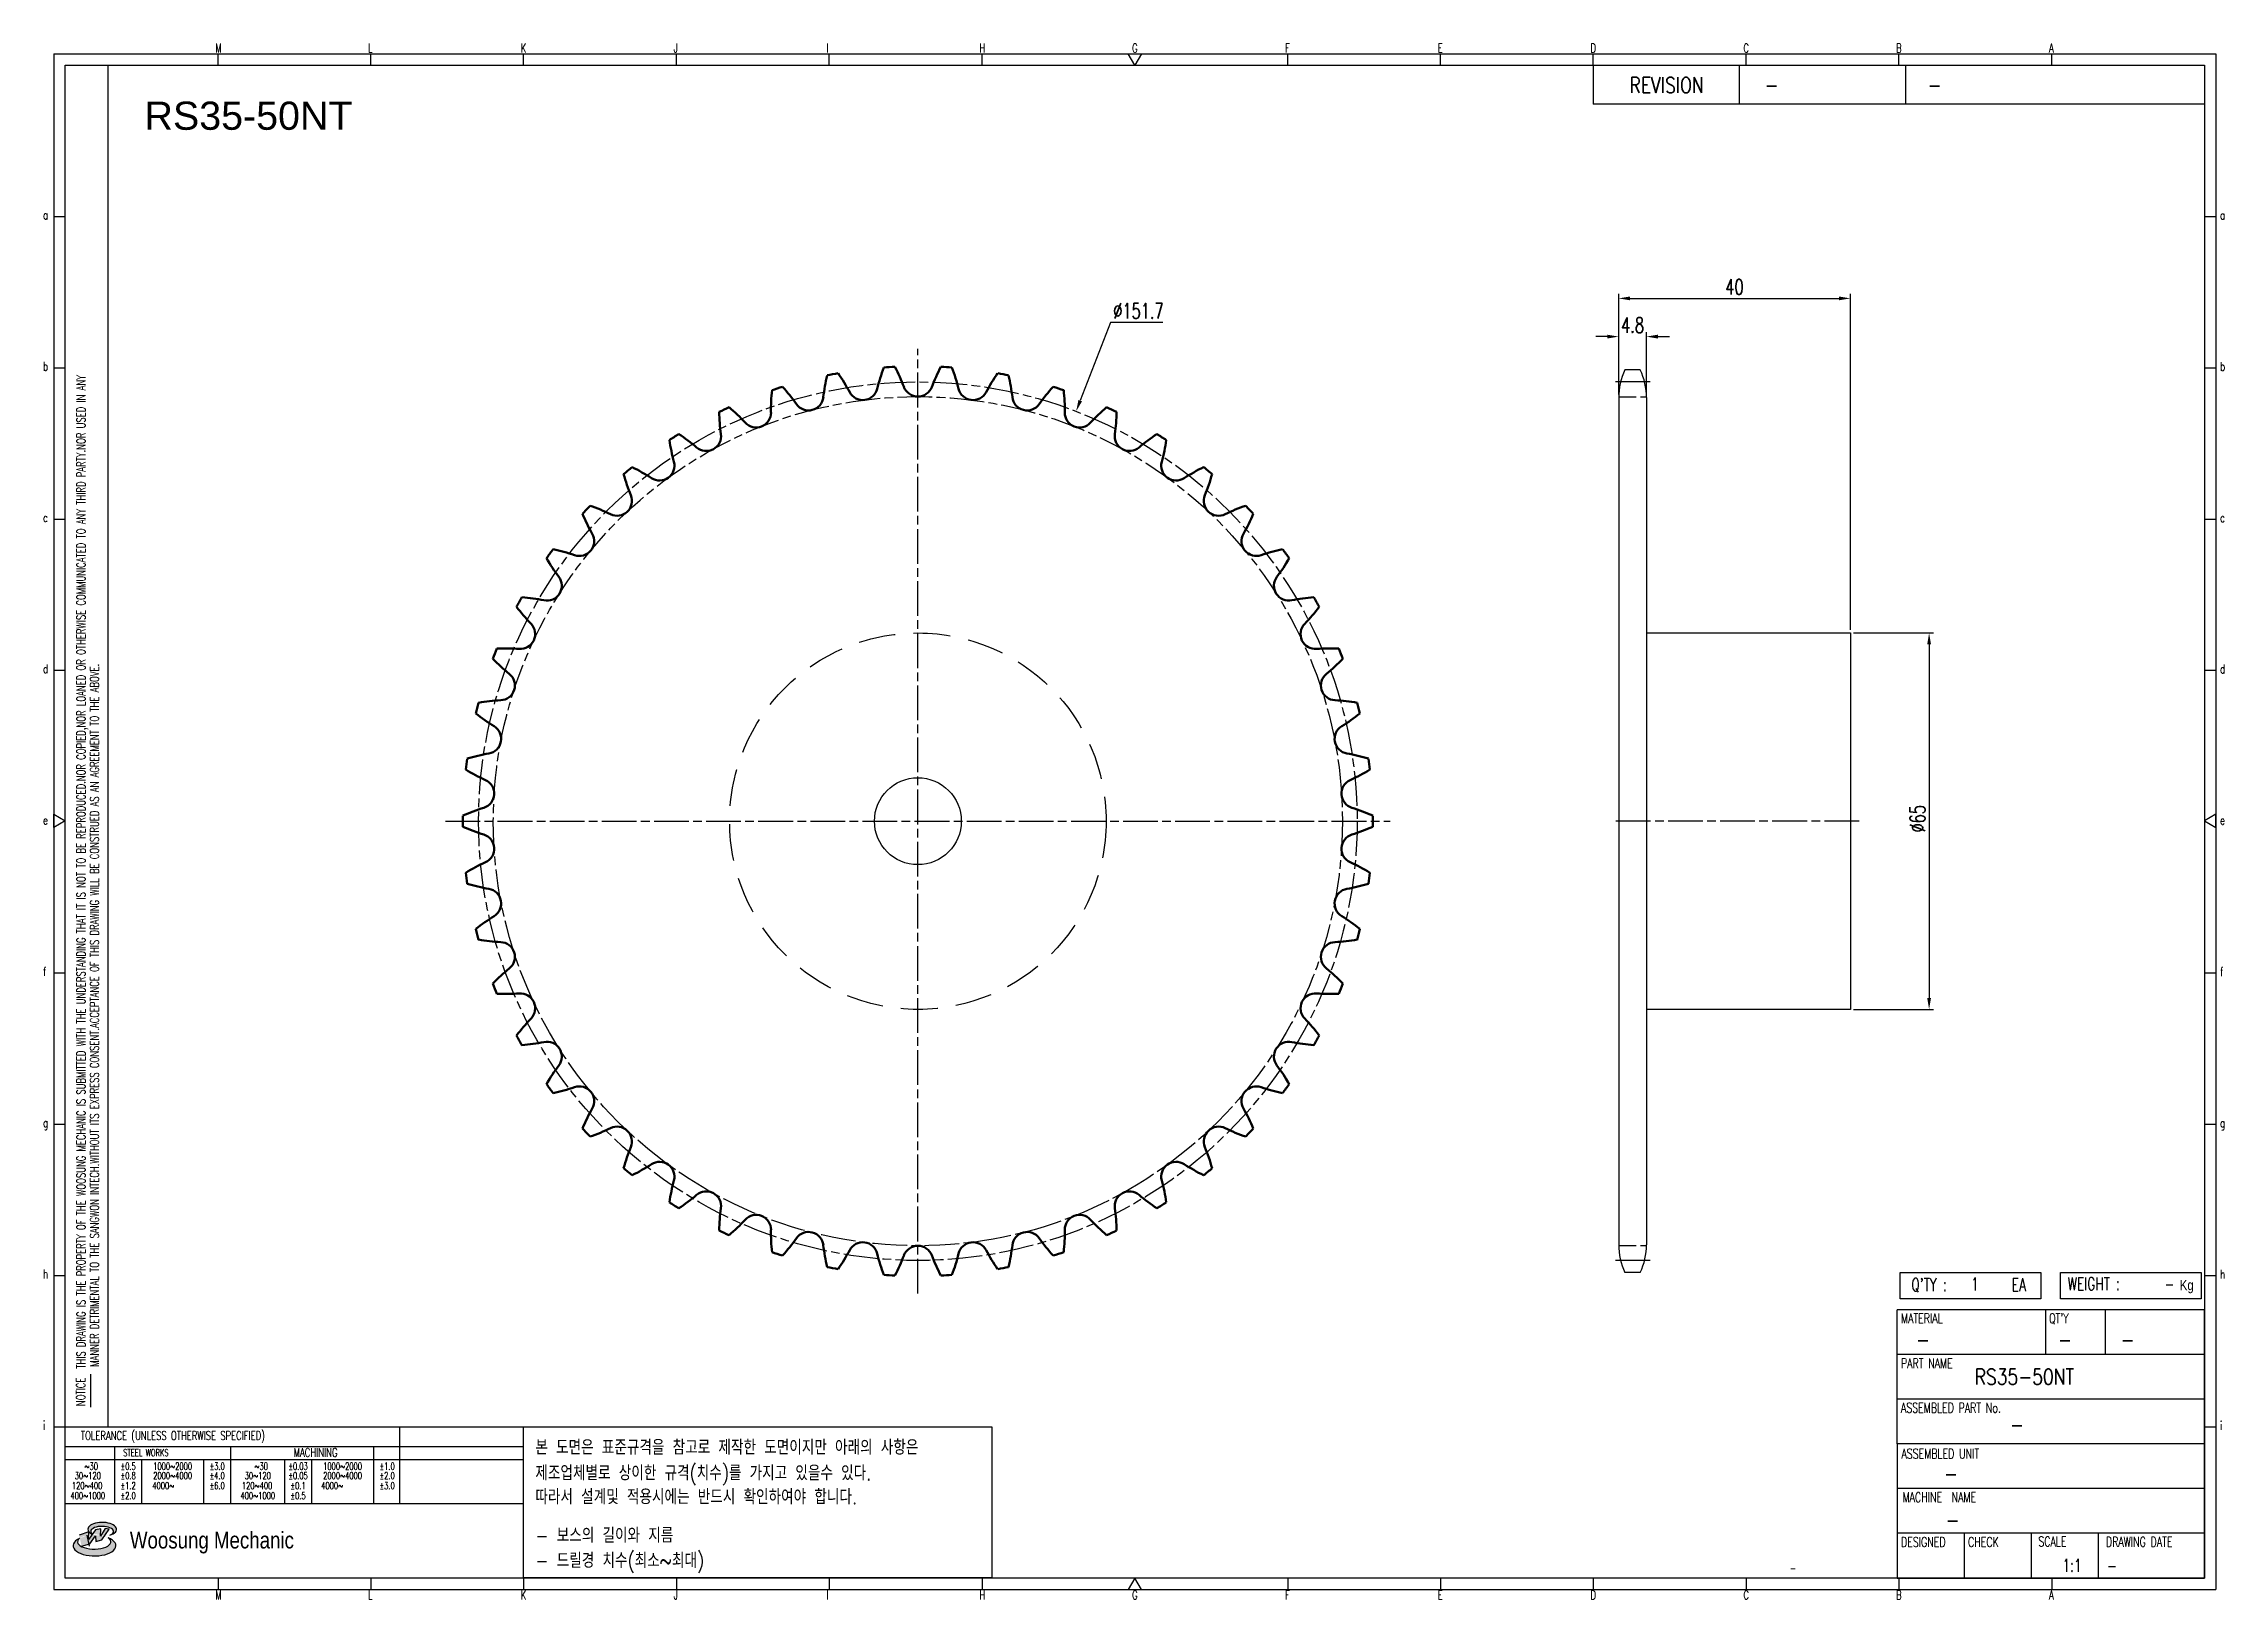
# Model space of a CAD drawing. Header units: millimetres. Extents: x -44812 to -44435, y 1096 to 1364.
import ezdxf
from ezdxf.enums import TextEntityAlignment as Align

# ---------------------------------------------------------------- set-up
doc = ezdxf.new("R2010")
doc.units = ezdxf.units.MM
for name, pattern in [('AM_ISO02W050', [7.5, 6, -1.5]), ('AM_ISO02W050x2', [3.75, 3, -0.75]), ('AM_ISO08W050', [18, 12, -1.5, 3, -1.5]), ('AM_ISO08W050x2', [9, 6, -0.75, 1.5, -0.75]), ('HIDDEN', [9.525, 6.35, -3.175])]:
    doc.linetypes.add(name, pattern=pattern)
for name, color, linetype, lineweight in [('AM_0N', 7, 'Continuous', 50), ('AM_3N', 6, 'AM_ISO02W050', 25), ('AM_7', 4, 'AM_ISO08W050', 25), ('AM_7N', 4, 'AM_ISO08W050', 25)]:
    doc.layers.add(name, color=color, linetype=linetype, lineweight=lineweight)
for name, color, linetype in [('HL', 2, 'HIDDEN'), ('S-DIM', 7, 'Continuous'), ('TITLE', 7, 'Continuous'), ('도면레이아웃', 7, 'Continuous')]:
    doc.layers.add(name, color=color, linetype=linetype)
doc.styles.add('HAN', font='ROMANS.shx', dxfattribs={"width": 0.7, "bigfont": 'whgtxt.shx'})
doc.styles.add('HKD_ST2', font='romans.shx', dxfattribs={"width": 0.7, "height": 4, "bigfont": '@extfont2.shx'})
doc.styles.add('HSG', font='SIMPLEX.shx', dxfattribs={"width": 0.7, "bigfont": 'HSG.shx'})
doc.styles.add('ROMANS', font='romans.shx', dxfattribs={"width": 0.7, "bigfont": 'whgtxt.shx'})
doc.styles.add('SLDTEXTSTYLE4', font='arial.ttf', dxfattribs={"width": 0.8})
doc.styles.get("Standard").update_dxf_attribs({"font": 'arial.ttf'})
doc.dimstyles.new('APP3.5', dxfattribs={"dimscale": 1.1, "dimtxt": 2.4, "dimasz": 1.8, "dimexe": 0.7, "dimexo": 0.5, "dimgap": 0.6, "dimtad": 1, "dimtoh": 1, "dimdec": 1, "dimrnd": 0.01, "dimzin": 9, "dimdsep": 46, "dimtxsty": 'HSG', "dimcen": 0, "dimclrd": 1, "dimclre": 1, "dimclrt": 256, "dimazin": 2, "dimtp": 1, "dimtm": 1, "dimtfac": 0.5, "dimtdec": 1, "dimtofl": 0, "dimtmove": 0, "dimatfit": 3, "dimfxl": 0, "dimtvp": 1, "dimtolj": 2, "dimlwd": -1, "dimlwe": -1, "dimarcsym": 0})

# ---------------------------------------------------------------- blocks, each defined once
blk = doc.blocks.new('SUYWSHJH')
at = {"layer": '도면레이아웃'}
h = blk.add_hatch(color=10, dxfattribs=at)
h.paths.add_polyline_path([(1.544, 35.177), (1.554, 34.966), (1.779, 35.034), (2.054, 35.422), (1.908, 35.446), (1.728, 35.167), (1.741, 35.439), (1.547, 35.405), (1.292, 35.041), (1.295, 35.33), (0.943, 35.208), (1.03, 34.8), (1.336, 34.885)])
edge = h.paths.add_edge_path()
edge.add_ellipse((1.795, 35.421), major_axis=(-0.53, 0), ratio=0.487785, start_angle=122.36065, end_angle=403.39574)
edge.add_line((1.411, 35.244), (1.419, 35.261))
edge.add_ellipse((1.798, 35.344), major_axis=(-0.423, 0), ratio=0.444396, start_angle=131.58977, end_angle=386.19408, ccw=False)
edge = h.paths.add_edge_path()
edge.add_ellipse((1.512, 34.815), major_axis=(-0.793, 0), ratio=0.480113, start_angle=314.67633, end_angle=590.85213)
edge.add_ellipse((1.501, 34.958), major_axis=(-0.62, 0), ratio=0.43311, start_angle=331.7024, end_angle=574.42495, ccw=False)
for p, q in [((0, 90.118), (80.15, 90.118)), ((0, 90.118), (0, 33.191)), ((6.089, 89.693), (6.089, 90.118)), ((11.753, 89.693), (11.753, 90.118)), ((17.418, 89.693), (17.418, 90.118)), ((23.082, 89.693), (23.082, 90.118)), ((28.746, 89.693), (28.746, 90.118)), ((34.411, 89.693), (34.411, 90.118)), ((45.739, 89.693), (45.739, 90.118)), ((51.404, 89.693), (51.404, 90.118)), ((57.068, 89.693), (57.068, 90.118)), ((62.732, 89.693), (62.732, 90.118)), ((68.397, 89.693), (68.397, 90.118)), ((74.061, 89.693), (74.061, 90.118)), ((80.15, 90.118), (80.15, 33.191)), ((0, 84.085), (0.425, 84.085)), ((79.725, 84.085), (80.15, 84.085)), ((0, 78.478), (0.425, 78.478)), ((79.725, 78.478), (80.15, 78.478)), ((0, 72.87), (0.425, 72.87)), ((79.725, 72.87), (80.15, 72.87)), ((0, 67.262), (0.425, 67.262)), ((79.725, 67.262), (80.15, 67.262)), ((0, 56.047), (0.425, 56.047)), ((79.725, 56.047), (80.15, 56.047)), ((0, 50.439), (0.425, 50.439)), ((79.725, 50.439), (80.15, 50.439)), ((0, 44.832), (0.425, 44.832)), ((79.725, 44.832), (80.15, 44.832)), ((1.377, 39.947), (1.377, 41.174)), ((0, 39.224), (0.425, 39.224)), ((79.725, 39.224), (80.15, 39.224)), ((0, 33.191), (80.15, 33.191)), ((6.089, 33.616), (6.089, 33.191)), ((11.753, 33.616), (11.753, 33.191)), ((17.418, 33.616), (17.418, 33.191)), ((23.082, 33.616), (23.082, 33.191)), ((28.746, 33.616), (28.746, 33.191)), ((34.411, 33.616), (34.411, 33.191)), ((45.739, 33.616), (45.739, 33.191)), ((51.404, 33.616), (51.404, 33.191)), ((57.068, 33.616), (57.068, 33.191)), ((62.732, 33.616), (62.732, 33.191)), ((68.397, 33.616), (68.397, 33.191)), ((74.061, 33.616), (74.061, 33.191))]:
    blk.add_line(p, q)
at = {"color": 2}
for p, q in [((2.017, 39.224), (2.017, 89.693)), ((0.425, 39.224), (17.418, 39.224)), ((12.816, 39.224), (12.816, 36.382)), ((17.418, 33.616), (17.418, 39.224)), ((0.425, 38.487), (17.418, 38.487)), ((0.425, 38.012), (17.418, 38.012)), ((2.257, 38.487), (2.257, 36.382)), ((3.257, 38.012), (3.257, 36.382)), ((5.557, 38.012), (5.557, 36.382)), ((6.557, 38.5), (6.557, 36.382)), ((8.557, 38.012), (8.557, 36.382)), ((9.557, 38.026), (9.557, 36.382)), ((11.857, 38.487), (11.857, 36.382)), ((0.425, 36.382), (17.418, 36.382))]:
    blk.add_line(p, q, dxfattribs=at)
at = {"color": 6, "ltscale": 0.5}
for p, q in [((57.068, 89.693), (57.068, 88.246)), ((62.47, 89.693), (62.47, 88.246)), ((68.635, 89.693), (68.635, 88.246)), ((79.725, 88.246), (57.068, 88.246)), ((68.336, 38.59), (68.336, 43.563)), ((79.725, 43.563), (68.336, 43.563)), ((73.827, 43.563), (73.827, 41.905)), ((76.037, 43.563), (76.037, 41.905)), ((79.725, 38.59), (79.725, 43.563)), ((79.725, 41.905), (68.336, 41.905)), ((79.725, 40.248), (68.336, 40.248)), ((68.336, 38.59), (68.336, 33.616)), ((79.725, 38.59), (68.336, 38.59)), ((79.725, 33.616), (79.725, 38.59)), ((79.725, 36.932), (68.336, 36.932)), ((79.725, 35.274), (68.336, 35.274)), ((70.822, 33.616), (70.822, 35.274)), ((73.309, 33.616), (73.309, 35.274)), ((75.796, 33.616), (75.796, 35.274)), ((68.336, 33.616), (79.725, 33.616))]:
    blk.add_line(p, q, dxfattribs=at)
for points in [[(40.075, 89.693), (39.83, 90.118), (40.32, 90.118)], [(0.425, 89.693), (79.725, 89.693), (79.725, 33.616), (0.425, 33.616)], [(0.425, 61.679), (0, 61.433), (0, 61.924)], [(79.725, 61.679), (80.15, 61.433), (80.15, 61.924)], [(40.075, 33.616), (39.83, 33.191), (40.32, 33.191)]]:
    blk.add_lwpolyline(points, close=True)
at = {"layer": 'TITLE', "color": 20}
for p, q in [((68.449, 43.961), (68.449, 44.936)), ((68.449, 44.936), (73.654, 44.936)), ((73.654, 44.936), (73.654, 43.961)), ((74.39, 43.961), (74.39, 44.936)), ((74.39, 44.936), (79.595, 44.936)), ((79.595, 44.936), (79.595, 43.961)), ((73.654, 43.961), (68.449, 43.961)), ((79.595, 43.961), (74.39, 43.961))]:
    blk.add_line(p, q, dxfattribs=at)
at = {"layer": '도면레이아웃'}
for p, q in [((1.295, 35.33), (0.943, 35.208)), ((1.03, 34.8), (1.336, 34.885)), ((1.224, 35.208), (1.311, 34.8)), ((1.224, 35.208), (1.224, 35.208)), ((1.547, 35.405), (1.292, 35.041)), ((1.292, 35.041), (1.295, 35.33)), ((1.336, 34.885), (1.544, 35.177)), ((1.419, 35.261), (1.411, 35.244)), ((1.544, 35.177), (1.554, 34.966)), ((1.741, 35.439), (1.547, 35.405)), ((1.554, 34.966), (1.779, 35.034)), ((1.908, 35.446), (1.728, 35.167)), ((1.728, 35.167), (1.741, 35.439)), ((1.779, 35.034), (2.054, 35.422)), ((2.054, 35.422), (1.908, 35.446))]:
    blk.add_line(p, q, dxfattribs=at)
for centre, major_axis, ratio, start_param, end_param in [((1.795, 35.421), (-0.53, 0), 0.487785, 2.135596, 7.040584), ((1.512, 34.815), (-0.793, 0), 0.480113, 5.492138, 10.312315), ((1.501, 34.958), (-0.62, 0), 0.43311, 5.789299, 10.025607), ((1.798, 35.344), (-0.423, 0), 0.444396, 2.296675, 6.740358)]:
    blk.add_ellipse(centre, major_axis=major_axis, ratio=ratio, start_param=start_param, end_param=end_param, dxfattribs=at)
at = {"color": 4, "style": 'HKD_ST2', "width": 0.7}
for s, p in [('M', (5.988, 90.164)), ('L', (11.652, 90.164)), ('K', (17.316, 90.164)), ('J', (22.981, 90.164)), ('I', (28.645, 90.164)), ('H', (34.309, 90.164)), ('G', (39.974, 90.164)), ('F', (45.638, 90.164)), ('E', (51.302, 90.164)), ('D', (56.967, 90.164)), ('C', (62.631, 90.164)), ('B', (68.295, 90.164)), ('A', (73.96, 90.164)), ('a', (-0.395, 83.976)), ('a', (80.305, 83.97)), ('b', (-0.395, 78.368)), ('b', (80.305, 78.362)), ('c', (-0.395, 72.76)), ('c', (80.305, 72.754)), ('d', (-0.395, 67.153)), ('d', (80.305, 67.147)), ('e', (-0.395, 61.545)), ('e', (80.305, 61.539)), ('f', (-0.395, 55.937)), ('f', (80.305, 55.931)), ('g', (-0.395, 50.33)), ('g', (80.305, 50.324)), ('h', (-0.395, 44.722)), ('h', (80.305, 44.716)), ('i', (-0.395, 39.114)), ('i', (80.305, 39.108)), ('M', (5.988, 32.824)), ('L', (11.652, 32.824)), ('K', (17.316, 32.824)), ('J', (22.981, 32.824)), ('I', (28.645, 32.824)), ('H', (34.309, 32.824)), ('G', (39.974, 32.824)), ('F', (45.638, 32.824)), ('E', (51.302, 32.824)), ('D', (56.967, 32.824)), ('C', (62.631, 32.824)), ('B', (68.295, 32.824)), ('A', (73.96, 32.824))]:
    blk.add_text(s, height=0.326, dxfattribs=at).set_placement(p)
for s, height, style, width, p in [('REVISION', 0.5806, 'HAN', 0.8, (58.415, 88.664)), ('-', 0.581, 'HAN', 0.8, (63.426, 88.664)), ('-', 0.581, 'HAN', 0.8, (69.468, 88.664)), ("Q'TY : ", 0.4746, 'HKD_ST2', 0.7, (68.857, 44.253)), ('1', 0.475, 'HKD_ST2', 0.7, (71.071, 44.275)), ('EA', 0.4746, 'HKD_ST2', 0.7, (72.578, 44.253)), ('WEIGHT : ', 0.4746, 'HKD_ST2', 0.7, (74.65, 44.286)), ('-', 0.581, 'HAN', 0.8, (69.029, 42.157)), ('-', 0.581, 'HAN', 0.8, (74.289, 42.157)), ('-', 0.581, 'HAN', 0.8, (76.623, 42.157)), ('-', 0.581, 'HAN', 0.8, (72.515, 39.013)), ('-', 0.581, 'HAN', 0.8, (70.067, 37.189)), ('-', 0.581, 'HAN', 0.8, (70.126, 35.48)), ('1:1', 0.4746, 'HKD_ST2', 0.7, (74.458, 33.848)), ('-', 0.475, 'HKD_ST2', 0.7, (76.112, 33.837))]:
    blk.add_text(s, height=height, dxfattribs=dict(style=style, width=width)).set_placement(p)
at = {"color": 1, "style": 'HKD_ST2', "width": 0.7}
for s, p in [(' THIS DRAWING IS THE PROPERTY OF THE WOOSUNG MECHANIC IS SUBMITTED WITH THE UNDERSTANDING THAT IT IS NOT TO BE REPRODUCED.NOR COPIED,NOR LOANED OR OTHERWISE COMMUNICATED TO ANY THIRD PARTY.NOR USED IN ANY', (1.173, 41.217)), ('MANNER DETRIMENTAL TO THE SANGWON INTECH.WITHOUT ITS EXPRESS CONSENT.ACCEPTANCE OF THIS DRAWING WILL BE CONSTRUED AS AN AGREEMENT TO THE ABOVE.', (1.672, 41.447))]:
    blk.add_text(s, height=0.326266, rotation=90, dxfattribs=at).set_placement(p)
at = {"style": 'HKD_ST2', "width": 0.7}
blk.add_text('-', height=0.475, dxfattribs=at).set_placement((78.613, 44.286), align=Align.RIGHT)
at = {"color": 4, "style": 'HKD_ST2', "width": 0.7}
for s, height, p in [('MATERIAL', 0.3651, (68.474, 43.425)), ("QT'Y", 0.3651, (73.965, 43.425)), ('PART NAME', 0.3651, (68.474, 41.756)), ('ASSEMBLED PART No.', 0.36511, (68.474, 40.109)), ('ASSEMBLED UNIT', 0.36511, (68.49, 38.408)), ('MACHINE  NAME', 0.36511, (68.532, 36.794)), ('DESIGNED', 0.3651, (68.474, 35.136)), ('CHECK', 0.3651, (70.961, 35.136)), ('SCALE', 0.3651, (73.566, 35.153)), ('DRAWING DATE', 0.36511, (76.071, 35.141))]:
    blk.add_text(s, height=height, dxfattribs=at).set_placement(p, align=Align.TOP_LEFT)
at = {"style": 'HKD_ST2', "width": 0.7}
blk.add_text('NOTICE', height=0.3263, rotation=90, dxfattribs=at).set_placement((1.163, 39.988))
for s, height, style, width, p in [('TOLERANCE (UNLESS OTHERWISE SPECIFIED)', 0.32627, 'HKD_ST2', 0.7, (4.417, 38.896)), ('-', 0.326, 'ROMANS', 0.65, (64.469, 33.975))]:
    blk.add_text(s, height=height, dxfattribs=dict(style=style, width=width)).set_placement(p, align=Align.MIDDLE_CENTER)
at = {"color": 4, "style": 'HKD_ST2', "width": 0.7}
for s, height, p in [('STEEL WORKS', 0.26101, (3.416, 38.268)), ('MACHINING', 0.3263, (9.707, 38.27)), ('%%P0.5', 0.261, (2.757, 37.762)), ('%%P0.8', 0.261, (2.757, 37.411)), ('%%P3.0', 0.261, (6.057, 37.762)), ('%%P4.0', 0.261, (6.057, 37.411)), ('%%P0.03', 0.261, (9.057, 37.762)), ('%%P0.05', 0.261, (9.057, 37.411)), ('%%P1.0', 0.261, (12.357, 37.762)), ('%%P2.0', 0.261, (12.357, 37.411)), ('%%P1.2', 0.261, (2.757, 37.045)), ('%%P2.0', 0.261, (2.757, 36.67)), ('%%P6.0', 0.261, (6.057, 37.045)), ('%%P0.1', 0.261, (9.057, 37.045)), ('%%P0.5', 0.261, (9.057, 36.67)), ('%%P3.0', 0.261, (12.357, 37.045))]:
    blk.add_text(s, height=height, dxfattribs=at).set_placement(p, align=Align.MIDDLE)
for s, height, p in [('30%%126120', 0.261, (1.263, 37.411)), ('%%12630', 0.261, (1.389, 37.762)), ('2000%%1264000', 0.26101, (4.407, 37.411)), ('1000%%1262000', 0.26101, (4.407, 37.762)), ('30%%126120', 0.261, (7.563, 37.411)), ('%%12630', 0.261, (7.689, 37.762)), ('2000%%1264000', 0.26101, (10.707, 37.411)), ('1000%%1262000', 0.26101, (10.707, 37.762)), ('400%%1261000', 0.26101, (1.263, 36.67)), ('120%%126400', 0.26101, (1.237, 37.045)), ('4000%%126', 0.261, (4.061, 37.045)), ('400%%1261000', 0.26101, (7.563, 36.67)), ('120%%126400', 0.26101, (7.537, 37.045)), ('4000%%126', 0.261, (10.321, 37.045))]:
    blk.add_text(s, height=height, dxfattribs=at).set_placement(p, align=Align.MIDDLE_CENTER)
at = {"color": 1, "style": 'SLDTEXTSTYLE4', "width": 0.8}
blk.add_text('Woosung Mechanic', height=0.61957, dxfattribs=at).set_placement((2.822, 34.711))
at = {"layer": 'TITLE', "width": 0.8}
blk.add_text('Kg', height=0.3789, dxfattribs=at).set_placement((78.807, 44.286))
blk = doc.blocks.new('*D585')
at = {"layer": 'Defpoints', "color": 0, "transparency": 16777216}
for p in [(-44535, 1313.88), (-44539.8, 1303.34), (-44535, 1303.34)]:
    blk.add_point(p, dxfattribs=at)
at = {"layer": 'S-DIM', "color": 1, "transparency": 16777216}
for p, q in [((-44539.8, 1303.89), (-44539.8, 1314.65)), ((-44535, 1303.89), (-44535, 1314.65)), ((-44541.78, 1313.88), (-44543.76, 1313.88)), ((-44533.02, 1313.88), (-44531.04, 1313.88))]:
    blk.add_line(p, q, dxfattribs=at)
for points in [[(-44541.78, 1314.21), (-44541.78, 1313.55), (-44539.8, 1313.88)], [(-44533.02, 1314.21), (-44533.02, 1313.55), (-44535, 1313.88)]]:
    blk.add_solid(points, dxfattribs=at)
at = {"layer": 'S-DIM', "transparency": 16777216, "insert": (-44537.4, 1315.86), "char_height": 2.64, "attachment_point": 5, "style": 'HSG'}
blk.add_mtext('\\A2;4.8', dxfattribs=at)
blk = doc.blocks.new('*D586')
at = {"layer": 'Defpoints', "color": 0, "transparency": 16777216}
for p in [(-44499.8, 1320.48), (-44539.8, 1303.34), (-44499.8, 1262.71)]:
    blk.add_point(p, dxfattribs=at)
at = {"layer": 'S-DIM', "color": 1, "transparency": 16777216}
for p, q in [((-44539.8, 1303.89), (-44539.8, 1321.25)), ((-44537.82, 1320.48), (-44501.78, 1320.48)), ((-44499.8, 1263.26), (-44499.8, 1321.25))]:
    blk.add_line(p, q, dxfattribs=at)
for points in [[(-44537.82, 1320.81), (-44537.82, 1320.15), (-44539.8, 1320.48)], [(-44501.78, 1320.81), (-44501.78, 1320.15), (-44499.8, 1320.48)]]:
    blk.add_solid(points, dxfattribs=at)
at = {"layer": 'S-DIM', "transparency": 16777216, "insert": (-44519.8, 1322.46), "char_height": 2.64, "attachment_point": 5, "style": 'HSG'}
blk.add_mtext('\\A2;40', dxfattribs=at)
blk = doc.blocks.new('*D587')
at = {"layer": 'Defpoints', "color": 0, "transparency": 16777216}
for p in [(-44499.8, 1262.71), (-44499.8, 1197.71), (-44486.2, 1197.71)]:
    blk.add_point(p, dxfattribs=at)
at = {"layer": 'S-DIM', "color": 1, "transparency": 16777216}
for p, q in [((-44499.25, 1262.71), (-44485.43, 1262.71)), ((-44486.2, 1260.73), (-44486.2, 1199.69)), ((-44499.25, 1197.71), (-44485.43, 1197.71))]:
    blk.add_line(p, q, dxfattribs=at)
for points in [[(-44486.53, 1260.73), (-44485.87, 1260.73), (-44486.2, 1262.71)], [(-44486.53, 1199.69), (-44485.87, 1199.69), (-44486.2, 1197.71)]]:
    blk.add_solid(points, dxfattribs=at)
at = {"layer": 'S-DIM', "transparency": 16777216, "insert": (-44488.18, 1230.63), "char_height": 2.64, "attachment_point": 5, "rotation": 90, "style": 'HSG'}
blk.add_mtext('\\A2;%%c65', dxfattribs=at)
blk = doc.blocks.new('*D588')
at = {"layer": 'Defpoints', "color": 0, "transparency": 16777216}
for p in [(-44633.49, 1300.97), (-44688.13, 1159.46)]:
    blk.add_point(p, dxfattribs=at)
at = {"layer": 'S-DIM', "color": 1, "transparency": 16777216}
for p, q in [((-44627.56, 1316.33), (-44632.78, 1302.82)), ((-44618.54, 1316.33), (-44627.56, 1316.33))]:
    blk.add_line(p, q, dxfattribs=at)
blk.add_solid([(-44633.08, 1302.94), (-44632.47, 1302.7), (-44633.49, 1300.97)], dxfattribs=at)
at = {"layer": 'S-DIM', "transparency": 16777216, "insert": (-44622.72, 1318.31), "char_height": 2.64, "attachment_point": 5, "style": 'HSG'}
blk.add_mtext('\\A2;∅151.7', dxfattribs=at)

msp = doc.modelspace()

# ---------------------------------------------------------------- linework, layer by layer
for p, q in [((-44536.07, 1308.14), (-44538.73, 1308.14)), ((-44539.8, 1303.34), (-44539.8, 1157.09)), ((-44535, 1303.34), (-44535, 1157.09)), ((-44536.07, 1152.29), (-44538.73, 1152.29))]:
    msp.add_line(p, q)
msp.add_lwpolyline([(-44535, 1262.71), (-44499.8, 1262.71), (-44499.8, 1197.71), (-44535, 1197.71)])
at = {"color": 4}
msp.add_lwpolyline([(-44728.89, 1125.66), (-44648.02, 1125.66), (-44648.02, 1099.54), (-44728.89, 1099.54)], close=True, dxfattribs=at)
msp.add_circle((-44660.81, 1230.21), 7.5)
for centre, start, end in [((-44528.5, 1303.34), 154.8633, 180), ((-44546.3, 1303.34), 0, 25.1367), ((-44528.5, 1157.09), 180, 205.1367), ((-44546.3, 1157.09), 334.8633, 0)]:
    msp.add_arc(centre, 11.3, start, end)
at = {"layer": 'AM_0N'}
for centre, radius, start, end in [((-44645.64, 1299.82), 31.7, 166.5573, 173.5), ((-44660.81, 1230.21), 78.56, 100.1046, 101.4954), ((-44700.55, 1289.35), 31.7, 28.1, 35.0427), ((-44637.03, 1297.37), 31.7, 159.3573, 166.3), ((-44660.81, 1230.21), 78.56, 92.9046, 94.2954), ((-44692.82, 1293.86), 31.7, 20.9, 27.8427), ((-44628.8, 1293.86), 31.7, 152.1573, 159.1), ((-44660.81, 1230.21), 78.56, 85.7046, 87.0954), ((-44684.59, 1297.37), 31.7, 13.7, 20.6427), ((-44621.08, 1289.35), 31.7, 144.9573, 151.9), ((-44660.81, 1230.21), 78.56, 78.5046, 79.8954), ((-44675.99, 1299.82), 31.7, 6.5, 13.4427), ((-44654.48, 1301.18), 31.7, 173.7573, 180.7), ((-44660.81, 1230.21), 78.56, 107.3046, 108.6954), ((-44707.65, 1283.9), 31.7, 35.3, 42.2427), ((-44679.68, 1303.7), 2.57, 215.3, 353.5), ((-44670.32, 1305.49), 2.57, 208.1, 346.3), ((-44660.81, 1306.09), 2.57, 200.9, 339.1), ((-44651.3, 1305.49), 2.57, 193.7, 331.9), ((-44641.94, 1303.7), 2.57, 186.5, 324.7), ((-44613.98, 1283.9), 31.7, 137.7573, 144.7), ((-44660.81, 1230.21), 78.56, 71.3046, 72.6954), ((-44667.14, 1301.18), 31.7, 359.3, 6.2427), ((-44660.81, 1230.21), 78.56, 114.5046, 115.8954), ((-44663.42, 1301.41), 31.7, 180.9573, 187.9), ((-44714.01, 1277.61), 31.7, 42.5, 49.4427), ((-44688.74, 1300.76), 2.57, 222.5, 0.7), ((-44632.88, 1300.76), 2.57, 179.3, 317.5), ((-44607.62, 1277.61), 31.7, 130.5573, 137.5), ((-44660.81, 1230.21), 78.56, 64.1046, 65.4954), ((-44658.2, 1301.41), 31.7, 352.1, 359.0427), ((-44660.81, 1230.21), 78.56, 121.7046, 123.0954), ((-44672.33, 1300.52), 31.7, 188.1573, 195.1), ((-44719.53, 1270.57), 31.7, 49.7, 56.6427), ((-44697.36, 1296.7), 2.57, 229.7, 7.9), ((-44624.26, 1296.7), 2.57, 172.1, 310.3), ((-44602.1, 1270.57), 31.7, 123.3573, 130.3), ((-44660.81, 1230.21), 78.56, 56.9046, 58.2954), ((-44649.3, 1300.52), 31.7, 344.9, 351.8427), ((-44705.41, 1291.6), 2.57, 236.9, 15.1), ((-44616.22, 1291.6), 2.57, 164.9, 303.1), ((-44660.81, 1230.21), 78.56, 128.9046, 130.2954), ((-44681.05, 1298.52), 31.7, 195.3573, 202.3), ((-44724.12, 1262.89), 31.7, 56.9, 63.8427), ((-44597.5, 1262.89), 31.7, 116.1573, 123.1), ((-44660.81, 1230.21), 78.56, 49.7046, 51.0954), ((-44640.58, 1298.52), 31.7, 337.7, 344.6427), ((-44660.81, 1230.21), 78.56, 136.1046, 137.4954), ((-44727.72, 1254.7), 31.7, 64.1, 71.0427), ((-44712.75, 1285.52), 2.57, 244.1, 22.3), ((-44608.87, 1285.52), 2.57, 157.7, 295.9), ((-44593.91, 1254.7), 31.7, 108.9573, 115.9), ((-44660.81, 1230.21), 78.56, 42.5046, 43.8954), ((-44689.45, 1295.45), 31.7, 202.5573, 209.5), ((-44632.17, 1295.45), 31.7, 330.5, 337.4427), ((-44660.81, 1230.21), 78.56, 143.3046, 144.6954), ((-44730.26, 1246.12), 31.7, 71.3, 78.2427), ((-44719.27, 1278.58), 2.57, 251.3, 29.5), ((-44602.35, 1278.58), 2.57, 150.5, 288.7), ((-44591.37, 1246.12), 31.7, 101.7573, 108.7), ((-44660.81, 1230.21), 78.56, 35.3046, 36.6954), ((-44697.4, 1291.35), 31.7, 209.7573, 216.7), ((-44624.22, 1291.35), 31.7, 323.3, 330.2427), ((-44724.87, 1270.87), 2.57, 258.5, 36.7), ((-44596.75, 1270.87), 2.57, 143.3, 281.5), ((-44660.81, 1230.21), 78.56, 150.5046, 151.8954), ((-44704.77, 1286.28), 31.7, 216.9573, 223.9), ((-44731.7, 1237.29), 31.7, 78.5, 85.4427), ((-44589.92, 1237.29), 31.7, 94.5573, 101.5), ((-44616.85, 1286.28), 31.7, 316.1, 323.0427), ((-44660.81, 1230.21), 78.56, 28.1046, 29.4954), ((-44729.46, 1262.52), 2.57, 265.7, 43.9), ((-44592.16, 1262.52), 2.57, 136.1, 274.3), ((-44660.81, 1230.21), 78.56, 157.7046, 159.0954), ((-44711.45, 1280.33), 31.7, 224.1573, 231.1), ((-44732.03, 1228.35), 31.7, 85.7, 92.6427), ((-44589.59, 1228.35), 31.7, 87.3573, 94.3), ((-44610.17, 1280.33), 31.7, 308.9, 315.8427), ((-44660.81, 1230.21), 78.56, 20.9046, 22.2954), ((-44732.97, 1253.66), 2.57, 272.9, 51.1), ((-44588.65, 1253.66), 2.57, 128.9, 267.1), ((-44660.81, 1230.21), 78.56, 164.9046, 166.2954), ((-44731.24, 1219.44), 31.7, 92.9, 99.8427), ((-44590.39, 1219.44), 31.7, 80.1573, 87.1), ((-44660.81, 1230.21), 78.56, 13.7046, 15.0954), ((-44717.34, 1273.58), 31.7, 231.3573, 238.3), ((-44735.34, 1244.43), 2.57, 280.1, 58.3), ((-44586.28, 1244.43), 2.57, 121.7, 259.9), ((-44604.29, 1273.58), 31.7, 301.7, 308.6427), ((-44660.81, 1230.21), 78.56, 172.1046, 173.4954), ((-44722.33, 1266.16), 31.7, 238.5573, 245.5), ((-44729.33, 1210.7), 31.7, 100.1, 107.0427), ((-44592.29, 1210.7), 31.7, 72.9573, 79.9), ((-44599.3, 1266.16), 31.7, 294.5, 301.4427), ((-44660.81, 1230.21), 78.56, 6.5046, 7.8954), ((-44736.54, 1234.98), 2.57, 287.3, 65.5), ((-44585.09, 1234.98), 2.57, 114.5, 252.7), ((-44726.35, 1202.26), 31.7, 107.3, 114.2427), ((-44595.28, 1202.26), 31.7, 65.7573, 72.7), ((-44660.81, 1230.21), 78.56, 179.3046, 180.6954), ((-44726.35, 1258.16), 31.7, 245.7573, 252.7), ((-44736.54, 1225.45), 2.57, 294.5, 72.7), ((-44585.09, 1225.45), 2.57, 107.3, 245.5), ((-44595.28, 1258.16), 31.7, 287.3, 294.2427), ((-44660.81, 1230.21), 78.56, 359.3046, 0.6954), ((-44722.33, 1194.27), 31.7, 114.5, 121.4427), ((-44660.81, 1230.21), 78.56, 186.5046, 187.8954), ((-44599.3, 1194.27), 31.7, 58.5573, 65.5), ((-44660.81, 1230.21), 78.56, 352.1046, 353.4954), ((-44729.33, 1249.73), 31.7, 252.9573, 259.9), ((-44735.34, 1216), 2.57, 301.7, 79.9), ((-44586.28, 1216), 2.57, 100.1, 238.3), ((-44592.29, 1249.73), 31.7, 280.1, 287.0427), ((-44717.34, 1186.84), 31.7, 121.7, 128.6427), ((-44604.29, 1186.84), 31.7, 51.3573, 58.3), ((-44660.81, 1230.21), 78.56, 193.7046, 195.0954), ((-44731.24, 1240.99), 31.7, 260.1573, 267.1), ((-44732.97, 1206.77), 2.57, 308.9, 87.1), ((-44588.65, 1206.77), 2.57, 92.9, 231.1), ((-44590.39, 1240.99), 31.7, 272.9, 279.8427), ((-44660.81, 1230.21), 78.56, 344.9046, 346.2954), ((-44711.45, 1180.1), 31.7, 128.9, 135.8427), ((-44660.81, 1230.21), 78.56, 200.9046, 202.2954), ((-44610.17, 1180.1), 31.7, 44.1573, 51.1), ((-44660.81, 1230.21), 78.56, 337.7046, 339.0954), ((-44732.03, 1232.08), 31.7, 267.3573, 274.3), ((-44729.46, 1197.91), 2.57, 316.1, 94.3), ((-44592.16, 1197.91), 2.57, 85.7, 223.9), ((-44589.59, 1232.08), 31.7, 265.7, 272.6427), ((-44704.77, 1174.15), 31.7, 136.1, 143.0427), ((-44616.85, 1174.15), 31.7, 36.9573, 43.9), ((-44660.81, 1230.21), 78.56, 208.1046, 209.4954), ((-44731.7, 1223.14), 31.7, 274.5573, 281.5), ((-44724.87, 1189.56), 2.57, 323.3, 101.5), ((-44596.75, 1189.56), 2.57, 78.5, 216.7), ((-44589.92, 1223.14), 31.7, 258.5, 265.4427), ((-44660.81, 1230.21), 78.56, 330.5046, 331.8954), ((-44697.4, 1169.08), 31.7, 143.3, 150.2427), ((-44624.22, 1169.08), 31.7, 29.7573, 36.7), ((-44660.81, 1230.21), 78.56, 215.3046, 216.6954), ((-44730.26, 1214.31), 31.7, 281.7573, 288.7), ((-44719.27, 1181.85), 2.57, 330.5, 108.7), ((-44602.35, 1181.85), 2.57, 71.3, 209.5), ((-44591.37, 1214.31), 31.7, 251.3, 258.2427), ((-44660.81, 1230.21), 78.56, 323.3046, 324.6954), ((-44689.45, 1164.98), 31.7, 150.5, 157.4427), ((-44632.17, 1164.98), 31.7, 22.5573, 29.5), ((-44660.81, 1230.21), 78.56, 222.5046, 223.8954), ((-44727.72, 1205.73), 31.7, 288.9573, 295.9), ((-44712.75, 1174.9), 2.57, 337.7, 115.9), ((-44608.87, 1174.9), 2.57, 64.1, 202.3), ((-44593.91, 1205.73), 31.7, 244.1, 251.0427), ((-44660.81, 1230.21), 78.56, 316.1046, 317.4954), ((-44681.05, 1161.9), 31.7, 157.7, 164.6427), ((-44705.41, 1168.83), 2.57, 344.9, 123.1), ((-44616.22, 1168.83), 2.57, 56.9, 195.1), ((-44640.58, 1161.9), 31.7, 15.3573, 22.3), ((-44660.81, 1230.21), 78.56, 229.7046, 231.0954), ((-44724.12, 1197.54), 31.7, 296.1573, 303.1), ((-44672.33, 1159.91), 31.7, 164.9, 171.8427), ((-44649.3, 1159.91), 31.7, 8.1573, 15.1), ((-44597.5, 1197.54), 31.7, 236.9, 243.8427), ((-44660.81, 1230.21), 78.56, 308.9046, 310.2954), ((-44660.81, 1230.21), 78.56, 236.9046, 238.2954), ((-44719.53, 1189.86), 31.7, 303.3573, 310.3), ((-44697.36, 1163.73), 2.57, 352.1, 130.3), ((-44624.26, 1163.73), 2.57, 49.7, 187.9), ((-44602.1, 1189.86), 31.7, 229.7, 236.6427), ((-44660.81, 1230.21), 78.56, 301.7046, 303.0954), ((-44663.42, 1159.02), 31.7, 172.1, 179.0427), ((-44714.01, 1182.82), 31.7, 310.5573, 317.5), ((-44688.74, 1159.67), 2.57, 359.3, 137.5), ((-44632.88, 1159.67), 2.57, 42.5, 180.7), ((-44607.62, 1182.82), 31.7, 222.5, 229.4427), ((-44658.2, 1159.02), 31.7, 0.9573, 7.9), ((-44660.81, 1230.21), 78.56, 244.1046, 245.4954), ((-44654.48, 1159.25), 31.7, 179.3, 186.2427), ((-44707.65, 1176.52), 31.7, 317.7573, 324.7), ((-44679.68, 1156.72), 2.57, 6.5, 144.7), ((-44645.64, 1160.6), 31.7, 186.5, 193.4427), ((-44700.55, 1171.08), 31.7, 324.9573, 331.9), ((-44670.32, 1154.94), 2.57, 13.7, 151.9), ((-44660.81, 1154.34), 2.57, 20.9, 159.1), ((-44651.3, 1154.94), 2.57, 28.1, 166.3), ((-44621.08, 1171.08), 31.7, 208.1, 215.0427), ((-44675.99, 1160.6), 31.7, 346.5573, 353.5), ((-44641.94, 1156.72), 2.57, 35.3, 173.5), ((-44613.98, 1176.52), 31.7, 215.3, 222.2427), ((-44667.14, 1159.25), 31.7, 353.7573, 0.7), ((-44660.81, 1230.21), 78.56, 294.5046, 295.8954), ((-44660.81, 1230.21), 78.56, 251.3046, 252.6954), ((-44660.81, 1230.21), 78.56, 258.5046, 259.8954), ((-44637.03, 1163.05), 31.7, 193.7, 200.6427), ((-44692.82, 1166.56), 31.7, 332.1573, 339.1), ((-44628.8, 1166.56), 31.7, 200.9, 207.8427), ((-44684.59, 1163.05), 31.7, 339.3573, 346.3), ((-44660.81, 1230.21), 78.56, 280.1046, 281.4954), ((-44660.81, 1230.21), 78.56, 287.3046, 288.6954), ((-44660.81, 1230.21), 78.56, 265.7046, 267.0954), ((-44660.81, 1230.21), 78.56, 272.9046, 274.2954)]:
    msp.add_arc(centre, radius, start, end, dxfattribs=at)
at = {"layer": 'AM_3N', "linetype": 'AM_ISO02W050x2'}
for p, q in [((-44539.8, 1303.5), (-44535, 1303.5)), ((-44539.8, 1156.93), (-44535, 1156.93))]:
    msp.add_line(p, q, dxfattribs=at)
at = {"layer": 'AM_7', "linetype": 'AM_ISO08W050x2'}
for p, q in [((-44534.34, 1306.06), (-44540.46, 1306.06)), ((-44498.28, 1230.21), (-44540.46, 1230.21)), ((-44498.28, 1230.21), (-44540.46, 1230.21)), ((-44534.34, 1154.37), (-44540.46, 1154.37))]:
    msp.add_line(p, q, dxfattribs=at)
for radius in [75.85, 73.31]:
    msp.add_circle((-44660.81, 1230.21), radius, dxfattribs=at)
at = {"layer": 'AM_7N', "linetype": 'AM_ISO08W050x2'}
for p, q in [((-44660.81, 1148.66), (-44660.81, 1311.77)), ((-44742.37, 1230.21), (-44579.26, 1230.21))]:
    msp.add_line(p, q, dxfattribs=at)
at = {"layer": 'HL'}
msp.add_circle((-44660.81, 1230.21), 32.5, dxfattribs=at)

# ---------------------------------------------------------------- block references
at = {"xscale": 4.658222940174602, "yscale": 4.658222940174602, "zscale": 4.658222940174602}
msp.add_blockref('SUYWSHJH', (-44810.02, 942.94), dxfattribs=at)

# ---------------------------------------------------------------- texts
at = {"color": 2}
msp.add_text('RS35-50NT', height=4.867, dxfattribs=at).set_placement((-44794.34, 1349.59))
at = {"style": 'HAN', "width": 0.8}
msp.add_text('RS35-50NT', height=2.705, dxfattribs=at).set_placement((-44478.32, 1132.93))
at = {"color": 4, "style": 'HAN', "width": 0.8}
for s, p in [('본 도면은 표준규격을 참고로 제작한 도면이지만 아래의 사항은', (-44726.86, 1120.82)), ('제조업체별로 상이한 규격(치수)를 가지고 있을수 있다.', (-44726.86, 1116.39)), ('따라서 설계및 적용시에는 반드시 확인하여야 합니다.', (-44726.86, 1112.27)), ('- 보스의 길이와 지름', (-44726.86, 1105.63)), ('- 드릴경 치수(최소~최대)', (-44726.86, 1101.28))]:
    msp.add_text(s, height=2.559, dxfattribs=at).set_placement(p)

# ---------------------------------------------------------------- dimensions: what is measured, and where the dimension line sits
at = {"layer": 'S-DIM'}
dim = msp.add_linear_dim(base=(-44499.8, 1320.48), p1=(-44539.8, 1303.34), p2=(-44499.8, 1262.71), dimstyle='APP3.5', dxfattribs=at)
dim.commit()
dim.dimension.update_dxf_attribs({"geometry": '*D586', "text_midpoint": (-44519.8, 1322.46)})
dim = msp.add_diameter_dim_2p(p1=(-44688.13, 1159.46), p2=(-44633.49, 1300.97), dimstyle='APP3.5', dxfattribs=at)
dim.commit()
dim.dimension.update_dxf_attribs({"geometry": '*D588', "text_midpoint": (-44622.72, 1316.33), "dimtype": 163})
dim = msp.add_linear_dim(base=(-44535, 1313.88), p1=(-44539.8, 1303.34), p2=(-44535, 1303.34), dimstyle='APP3.5', dxfattribs=at)
dim.commit()
dim.dimension.update_dxf_attribs({"geometry": '*D585', "text_midpoint": (-44537.4, 1313.88), "dimtype": 160})
dim = msp.add_linear_dim(base=(-44486.2, 1197.71), p1=(-44499.8, 1262.71), p2=(-44499.8, 1197.71), angle=90, text='%%c<>', dimstyle='APP3.5', dxfattribs=at)
dim.commit()
dim.dimension.update_dxf_attribs({"geometry": '*D587', "text_midpoint": (-44486.2, 1230.63), "dimtype": 160})

doc.saveas('drawing.dxf')
